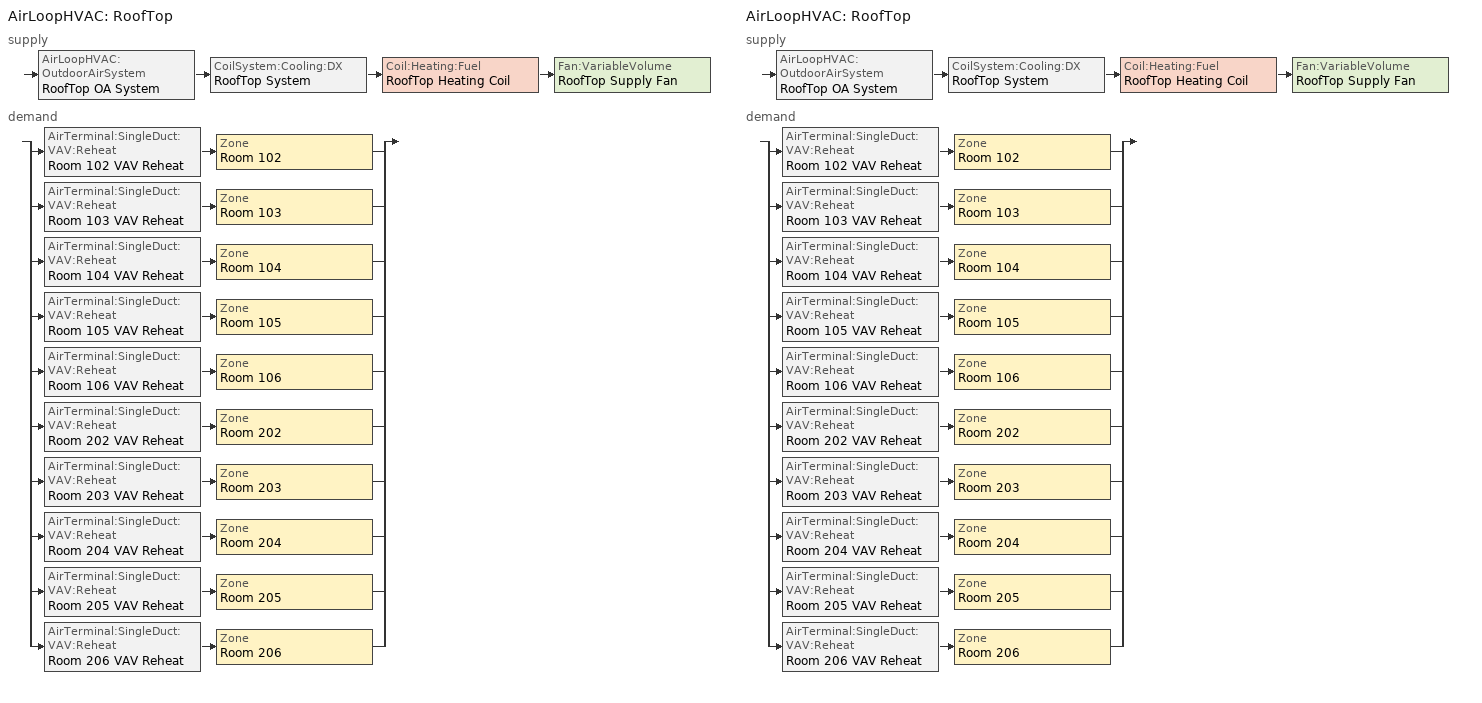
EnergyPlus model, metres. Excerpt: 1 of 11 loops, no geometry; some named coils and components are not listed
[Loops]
AirLoopHVAC 'RoofTop'
 supply: AirLoopHVAC:OutdoorAirSystem 'RoofTop OA System' > CoilSystem:Cooling:DX 'RoofTop System' > Coil:Heating:Fuel 'RoofTop Heating Coil' > Fan:VariableVolume 'RoofTop Supply Fan'
 demand: split
  | AirTerminal:SingleDuct:VAV:Reheat 'Room 102 VAV Reheat' > Zone 'Room 102'
  | AirTerminal:SingleDuct:VAV:Reheat 'Room 103 VAV Reheat' > Zone 'Room 103'
  | AirTerminal:SingleDuct:VAV:Reheat 'Room 104 VAV Reheat' > Zone 'Room 104'
  | AirTerminal:SingleDuct:VAV:Reheat 'Room 105 VAV Reheat' > Zone 'Room 105'
  | AirTerminal:SingleDuct:VAV:Reheat 'Room 106 VAV Reheat' > Zone 'Room 106'
  | AirTerminal:SingleDuct:VAV:Reheat 'Room 202 VAV Reheat' > Zone 'Room 202'
  | AirTerminal:SingleDuct:VAV:Reheat 'Room 203 VAV Reheat' > Zone 'Room 203'
  | AirTerminal:SingleDuct:VAV:Reheat 'Room 204 VAV Reheat' > Zone 'Room 204'
  | AirTerminal:SingleDuct:VAV:Reheat 'Room 205 VAV Reheat' > Zone 'Room 205'
  | AirTerminal:SingleDuct:VAV:Reheat 'Room 206 VAV Reheat' > Zone 'Room 206'
AirLoopHVAC 'RoofTop'
 supply: AirLoopHVAC:OutdoorAirSystem 'RoofTop OA System' > CoilSystem:Cooling:DX 'RoofTop System' > Coil:Heating:Fuel 'RoofTop Heating Coil' > Fan:VariableVolume 'RoofTop Supply Fan'
 demand: split
  | AirTerminal:SingleDuct:VAV:Reheat 'Room 102 VAV Reheat' > Zone 'Room 102'
  | AirTerminal:SingleDuct:VAV:Reheat 'Room 103 VAV Reheat' > Zone 'Room 103'
  | AirTerminal:SingleDuct:VAV:Reheat 'Room 104 VAV Reheat' > Zone 'Room 104'
  | AirTerminal:SingleDuct:VAV:Reheat 'Room 105 VAV Reheat' > Zone 'Room 105'
  | AirTerminal:SingleDuct:VAV:Reheat 'Room 106 VAV Reheat' > Zone 'Room 106'
  | AirTerminal:SingleDuct:VAV:Reheat 'Room 202 VAV Reheat' > Zone 'Room 202'
  | AirTerminal:SingleDuct:VAV:Reheat 'Room 203 VAV Reheat' > Zone 'Room 203'
  | AirTerminal:SingleDuct:VAV:Reheat 'Room 204 VAV Reheat' > Zone 'Room 204'
  | AirTerminal:SingleDuct:VAV:Reheat 'Room 205 VAV Reheat' > Zone 'Room 205'
  | AirTerminal:SingleDuct:VAV:Reheat 'Room 206 VAV Reheat' > Zone 'Room 206'
